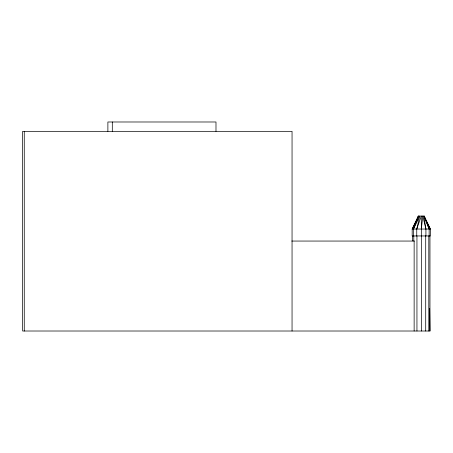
<?xml version="1.0" encoding="UTF-8"?>
<svg xmlns="http://www.w3.org/2000/svg" width="453" height="453" viewBox="0 0 453 453"><rect width="100%" height="100%" fill="white"/><g stroke="black" fill="none" stroke-linecap="round" stroke-linejoin="round"><path stroke-width="0.68" d="M215.99 131.336L215.99 121.987L107.882 121.987L107.882 131.336M421.341 331.013L421.341 229.042L422.796 216.064L425.916 229.042L425.916 235.951M416.749 235.951L416.749 229.042L419.784 216.064L413.464 229.042L413.464 235.951M416.749 229.042L421.296 216.064L421.341 229.042M416.817 219.954L418.283 216.064L424.251 216.064L430.35 229.042L430.35 235.951L412.185 235.951L412.185 229.042L418.283 216.064M413.464 229.042L418.702 216.064L412.185 229.042L430.35 229.042L426.007 220.39M291.794 241.053L414.399 241.053M429.959 235.951L429.959 331.013L22.65 331.013L22.65 131.336L292.049 131.336L292.049 331.013M429.15 235.951L429.15 229.042L423.861 216.064L425.916 229.042M424.251 216.064L429.15 229.042M429.671 308.482L429.959 331.013M428.81 235.951L428.81 331.013M425.712 235.951L425.712 331.013M416.947 235.951L416.947 331.013M414.138 241.053L414.138 331.013M413.799 235.951L413.799 240.877M412.575 235.951L412.575 240.877M112.304 121.987L112.304 131.336M24.264 131.336L24.264 331.013"/></g></svg>
